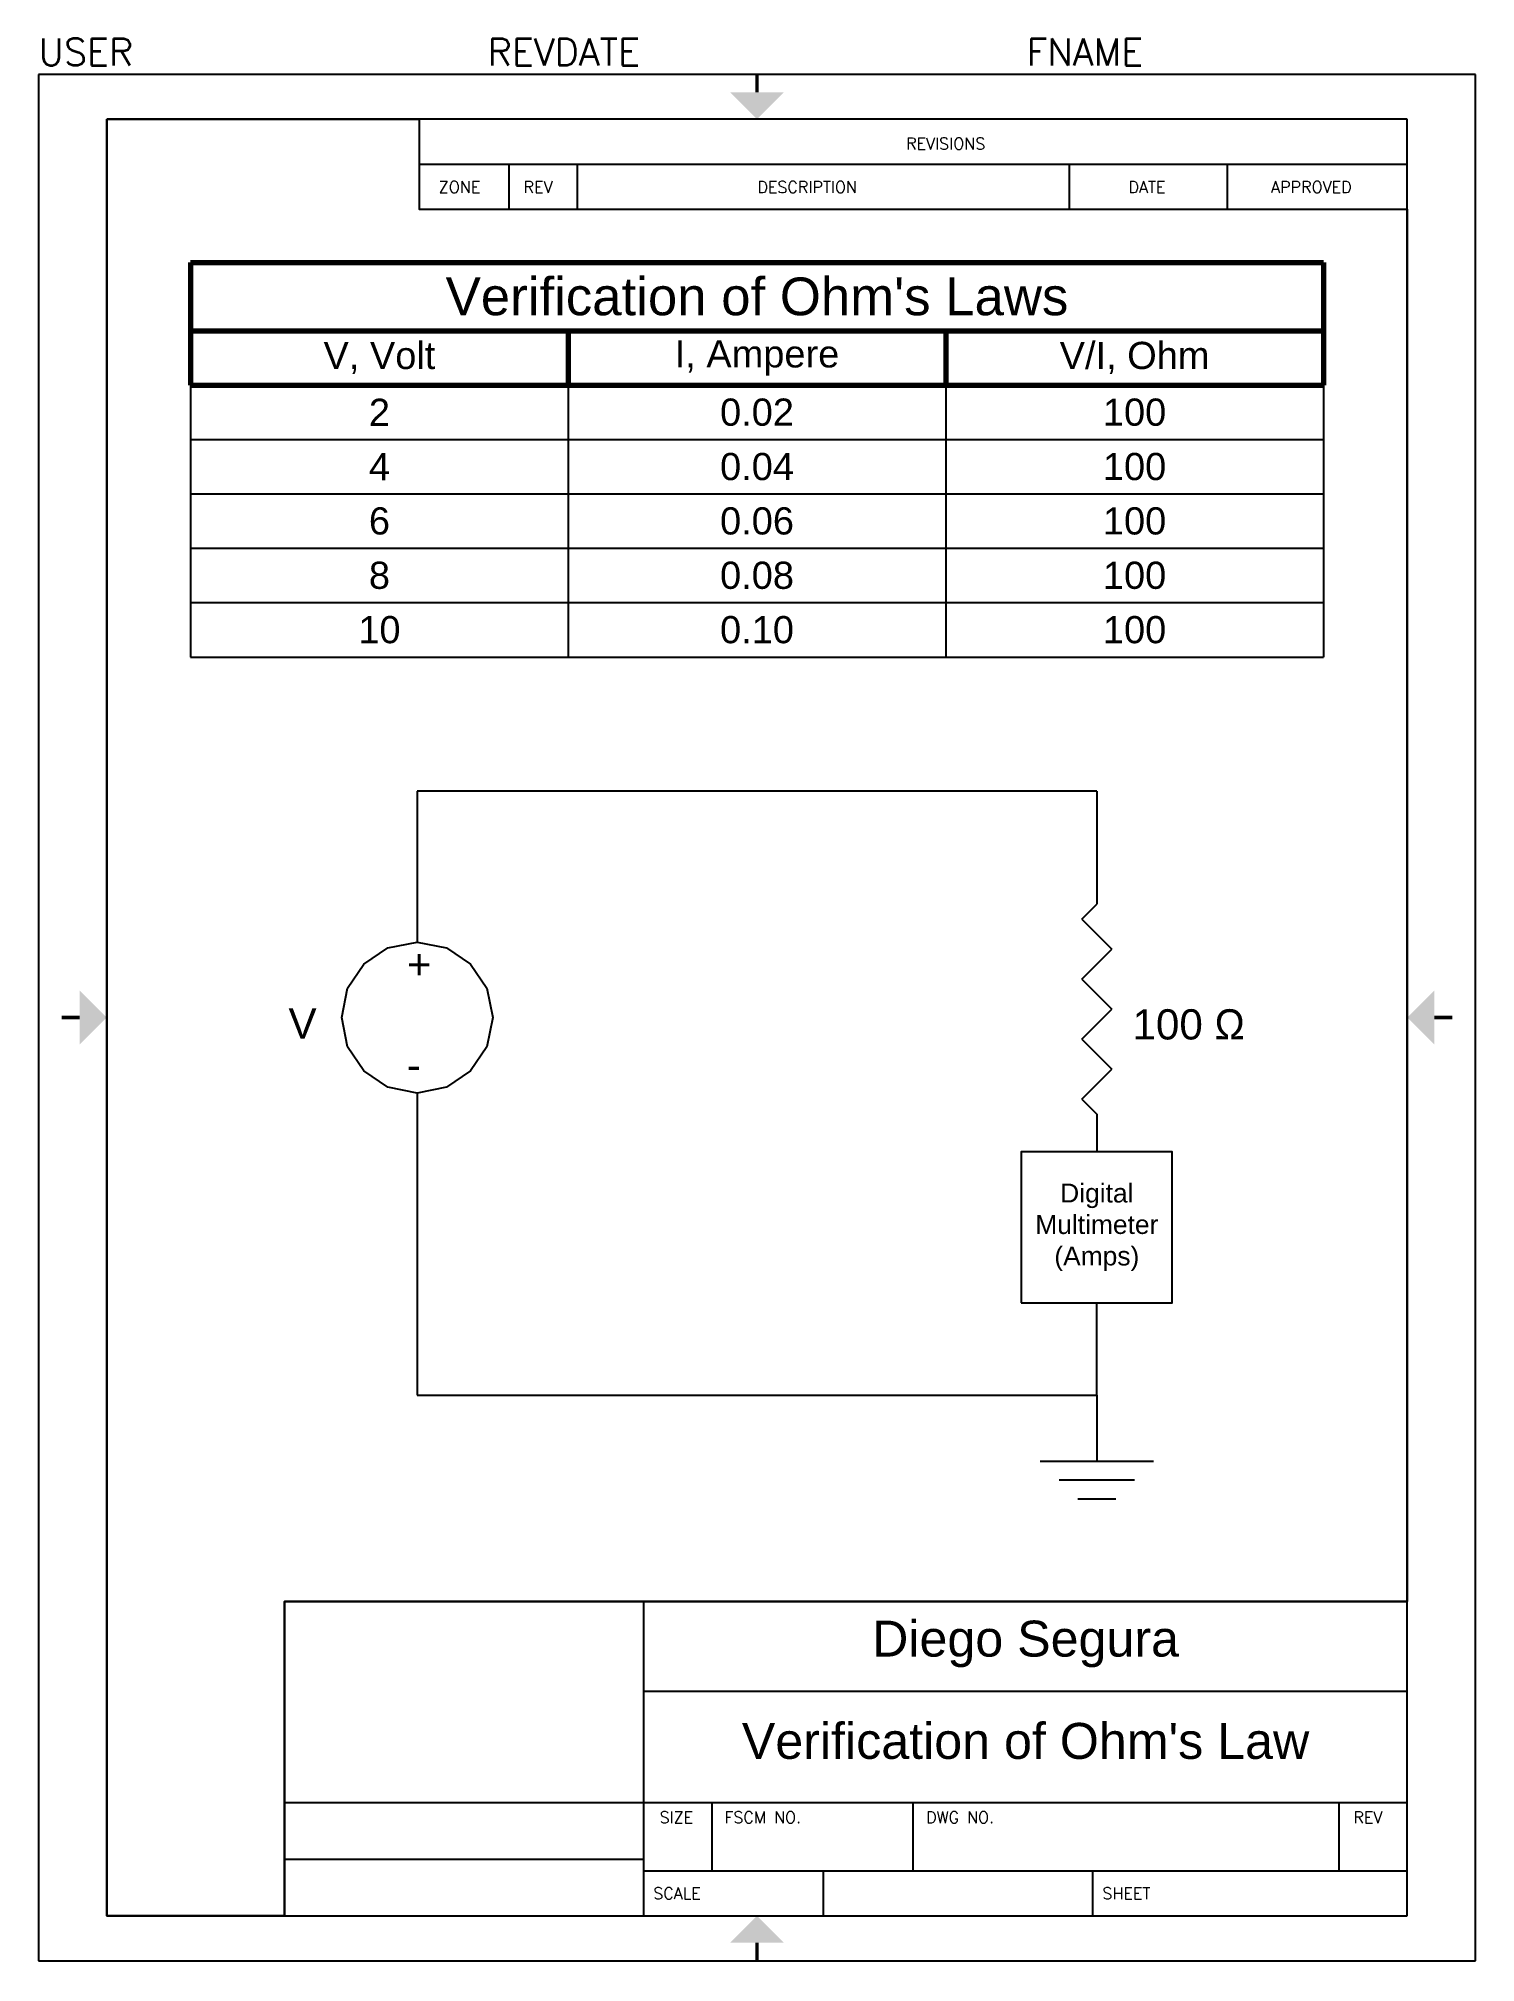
# Paper-space layout 'ANSI A Title Block (portrait)' of a CAD drawing. Header units: inches. Extents: x 0 to 8, y 0 to 10.7.
# The model-space entities are those that its viewports show. They can reach past a viewport. Long polylines and large blocks are cut down to what shows.
import ezdxf

# ---------------------------------------------------------------- set-up
doc = ezdxf.new("R2010")
doc.units = ezdxf.units.IN
doc.header["$MEASUREMENT"] = 0
doc.layers.add('Title Block', color=7, linetype='Continuous')
doc.layers.add('Viewport', color=7, linetype='Continuous')
doc.styles.add('Roman', font='romans')
doc.styles.get("Standard").update_dxf_attribs({"font": 'arial.ttf'})

# ---------------------------------------------------------------- blocks, each defined once
blk = doc.blocks.new('*T1')
at = {"color": 0, "lineweight": 70, "transparency": 16777216}
for p, q in [((0, 0), (7.5, 0)), ((0, 0), (0, -0.813)), ((7.5, 0), (7.5, -0.813)), ((0, -0.453), (7.5, -0.453)), ((2.5, -0.453), (2.5, -0.813)), ((5, -0.453), (5, -0.813)), ((0, -0.813), (7.5, -0.813))]:
    blk.add_line(p, q, dxfattribs=at)
at = {"color": 0, "linetype": 'ByBlock', "lineweight": -2, "transparency": 16777216}
for p, q in [((0, -0.813), (0, -2.613)), ((2.5, -0.813), (2.5, -2.613)), ((5, -0.813), (5, -2.613)), ((7.5, -0.813), (7.5, -2.613)), ((0, -1.173), (7.5, -1.173)), ((0, -1.533), (7.5, -1.533)), ((0, -1.893), (7.5, -1.893)), ((0, -2.253), (7.5, -2.253)), ((0, -2.613), (7.5, -2.613))]:
    blk.add_line(p, q, dxfattribs=at)
at = {"color": 0, "transparency": 16777216, "attachment_point": 5}
for s, insert, char_height, width in [("Verification of Ohm's Laws", (3.75, -0.227), 0.25, 7.38), ('V, Volt', (1.25, -0.633), 0.18, 2.38), ('I, Ampere', (3.75, -0.633), 0.18, 2.38), ('V/I, Ohm', (6.25, -0.633), 0.18, 2.38), ('2', (1.25, -0.993), 0.18, 2.38), ('0.02', (3.75, -0.993), 0.18, 2.38), ('100', (6.25, -0.993), 0.18, 2.38), ('4', (1.25, -1.353), 0.18, 2.38), ('0.04', (3.75, -1.353), 0.18, 2.38), ('100', (6.25, -1.353), 0.18, 2.38), ('6', (1.25, -1.713), 0.18, 2.38), ('0.06', (3.75, -1.713), 0.18, 2.38), ('100', (6.25, -1.713), 0.18, 2.38), ('8', (1.25, -2.073), 0.18, 2.38), ('0.08', (3.75, -2.073), 0.18, 2.38), ('100', (6.25, -2.073), 0.18, 2.38), ('10', (1.25, -2.433), 0.18, 2.38), ('0.10', (3.75, -2.433), 0.18, 2.38), ('100', (6.25, -2.433), 0.18, 2.38)]:
    blk.add_mtext(s, dxfattribs=dict(at, insert=insert, char_height=char_height, width=width))

msp = doc.modelspace()

# ---------------------------------------------------------------- linework, layer by layer
for p, q in [((6.5, 7), (2, 7)), ((2, 7), (2, 6)), ((6.5, 7), (6.5, 6.5)), ((6.5, 6.5), (6.5, 6.25)), ((6.4, 6.151), (6.5, 6.25)), ((6.4, 6.151), (6.6, 5.952)), ((6.4, 5.754), (6.6, 5.952)), ((6.4, 5.754), (6.6, 5.555)), ((6.4, 5.357), (6.6, 5.555)), ((6.4, 5.357), (6.6, 5.159)), ((6.4, 4.96), (6.6, 5.159)), ((2, 5), (2, 3)), ((6.4, 4.96), (6.5, 4.861)), ((6.5, 4.861), (6.5, 4.611)), ((6.5, 3), (6.5, 3.611)), ((2, 3), (6.5, 3)), ((6.5, 3), (6.5, 2.562)), ((6.5, 2.562), (6.125, 2.562)), ((6.875, 2.562), (6.5, 2.562)), ((6.5, 2.438), (6.25, 2.438)), ((6.75, 2.438), (6.5, 2.438)), ((6.5, 2.312), (6.375, 2.312)), ((6.625, 2.312), (6.5, 2.312))]:
    msp.add_line(p, q)
msp.add_lwpolyline([(6, 3.611), (7, 3.611), (7, 4.611), (6, 4.611)], close=True)
msp.add_circle((2, 5.5), 0.5)

# ---------------------------------------------------------------- block references
msp.add_blockref('*T1', (0.5, 10.5))

# ---------------------------------------------------------------- texts
at = {"char_height": 0.2, "attachment_point": 1}
for s, width, insert in [('+\\P\\P-', 0.41078, (1.932, 5.953)), ('V', 1, (1.148, 5.561)), ('100 {\\fSymbol|b0|i0|c2|p18;W}', 3, (6.736, 5.555))]:
    msp.add_mtext_dynamic_manual_height_columns(s, width=width, gutter_width=1, heights=[0], dxfattribs=dict(at, insert=insert))
at = {"insert": (6.5, 4.111), "char_height": 0.125, "width": 1, "attachment_point": 5}
msp.add_mtext('\\pxqc;Digital\\PMultimeter\\P(Amps)', dxfattribs=at)

psp = doc.layouts.new('ANSI A Title Block (portrait)')

# ---------------------------------------------------------------- linework, layer by layer
at = {"layer": 'Title Block'}
for p, q in [((8, 10.5), (0, 10.5)), ((0, 10.5), (0, 0)), ((8, 0), (8, 10.5)), ((7.62, 10.25), (0.38, 10.25)), ((0.38, 10.25), (0.38, 0.25)), ((7.62, 0.25), (7.62, 10.25)), ((2.12, 10), (7.62, 10)), ((2.62, 9.75), (2.62, 10)), ((3, 9.75), (3, 10)), ((5.74, 9.75), (5.74, 10)), ((6.62, 9.75), (6.62, 10)), ((2.12, 9.75), (7.62, 9.75)), ((1.37, 2), (7.62, 2)), ((1.37, 0.25), (1.37, 2)), ((3.37, 0.25), (3.37, 2)), ((3.37, 1.5), (7.62, 1.5)), ((1.37, 0.88), (7.62, 0.88)), ((3.75, 0.5), (3.75, 0.88)), ((4.87, 0.5), (4.87, 0.88)), ((7.24, 0.5), (7.24, 0.88)), ((1.37, 0.565), (3.37, 0.565)), ((3.37, 0.5), (7.62, 0.5)), ((4.37, 0.25), (4.37, 0.5)), ((5.87, 0.25), (5.87, 0.5)), ((0.38, 0.25), (7.62, 0.25)), ((0, 0), (8, 0))]:
    psp.add_line(p, q, dxfattribs=at)
at = {"layer": 'Title Block', "const_width": 0.02}
for points in [[(4, 10.5), (4, 10.4)], [(0.13, 5.25), (0.23, 5.25)], [(7.87, 5.25), (7.77, 5.25)], [(4, 0), (4, 0.1)]]:
    psp.add_lwpolyline(points, dxfattribs=at)
at = {"layer": 'Title Block'}
for points in [[(3.85, 10.4), (4.15, 10.4), (4, 10.25)], [(0.23, 5.1), (0.23, 5.4), (0.38, 5.25)], [(7.77, 5.1), (7.77, 5.4), (7.62, 5.25)], [(3.85, 0.1), (4.15, 0.1), (4, 0.25)]]:
    psp.add_solid(points, dxfattribs=at)
at = {"layer": 'Viewport'}
psp.add_lwpolyline([(0.38, 10.25), (2.12, 10.25), (2.12, 9.75), (7.62, 9.75), (7.62, 2), (1.37, 2), (1.37, 0.25), (0.38, 0.25)], close=True, dxfattribs=at)

# ---------------------------------------------------------------- texts
at = {"char_height": 0.2, "attachment_point": 1}
for s, heights, insert in [('\\pxqc;Diego Segura', [0], (3.37, 1.893)), ("\\pxqc;Verification of Ohm's Law", [0.62], (3.37, 1.3236))]:
    psp.add_mtext_dynamic_manual_height_columns(s, width=4.25, gutter_width=1, heights=heights, dxfattribs=dict(at, insert=insert))
at = {"color": 0, "style": 'Roman', "flags": 8}
for tag, p in [('USER', (0, 10.55)), ('REVDATE', (2.5, 10.55)), ('FNAME', (5.5, 10.55))]:
    psp.add_attdef(tag, p, '', height=0.15, dxfattribs=at)
at = {"layer": 'Title Block', "style": 'Roman'}
for s, p in [('REVISIONS', (4.8302, 10.0825)), ('ZONE', (2.2287, 9.8403)), ('REV', (2.7001, 9.8403)), ('DESCRIPTION', (4.002, 9.8403)), ('DATE', (6.0677, 9.8403)), ('APPROVED', (6.8614, 9.8403)), ('SIZE', (3.4579, 0.7659)), ('FSCM NO.', (3.8189, 0.7659)), ('DWG NO.', (4.941, 0.7659)), ('REV', (7.3205, 0.7659)), ('SCALE', (3.4223, 0.3425)), ('SHEET', (5.9228, 0.3425))]:
    psp.add_text(s, height=0.065, dxfattribs=at).set_placement(p)

# ---------------------------------------------------------------- viewports
at = {"layer": 'Viewport'}
vp = psp.add_viewport(center=(4, 5.25), size=(7.24, 10), view_center_point=(4.25, 5.5), view_height=11.89379, dxfattribs=at)
vp.dxf.flags = 0x10000  # cut along an outline
vp.dxf.clipping_boundary_handle = psp.add_lwpolyline([(0.38, 10.25), (2.12, 10.25), (2.12, 9.75), (7.62, 9.75), (7.62, 2), (1.37, 2), (1.37, 0.25), (0.38, 0.25)], format="xyb", close=True, dxfattribs={"invisible": 1}).dxf.handle

doc.saveas('drawing.dxf')
